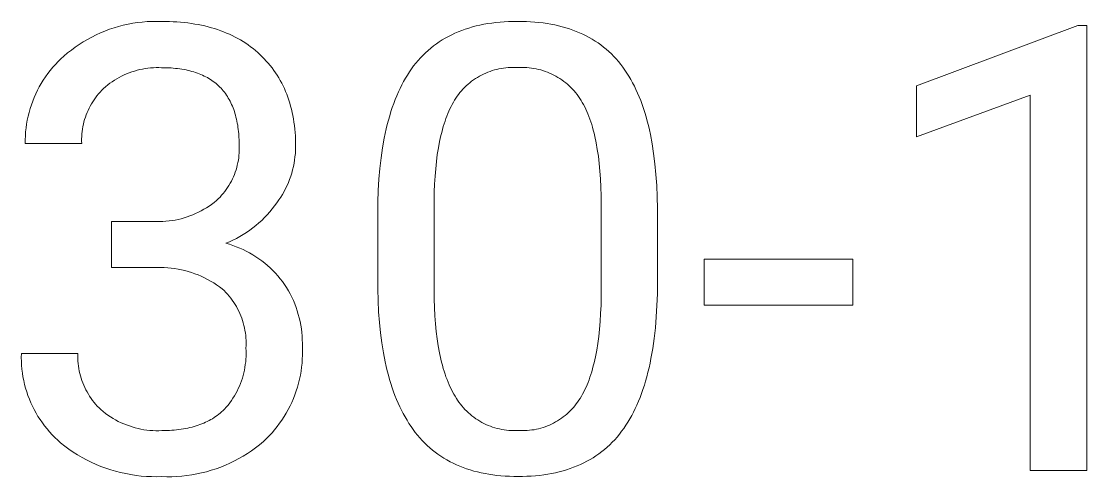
# Model space of a CAD drawing. Header units: millimetres. Extents: x -1421 to 3505, y -683 to 2759.
# Drawn here: x 2373.5 to 2485.7, y -294.2 to -246.2 of the extents above; entities that cross this region are included whole.
import ezdxf

# ---------------------------------------------------------------- set-up
doc = ezdxf.new("R2010")
doc.units = ezdxf.units.MM
doc.header["$MEASUREMENT"] = 0
doc.layers.add('Domyślny', color=7, linetype='Continuous', true_color=0x000000)

msp = doc.modelspace()

# ---------------------------------------------------------------- linework, layer by layer
at = {"layer": 'Domyślny', "color": 18, "lineweight": 15, "true_color": 0x000000}
for p, q in [((2383.78, -246.77), (2384.27, -246.64)), ((2384.27, -246.64), (2384.77, -246.53)), ((2384.77, -246.53), (2385.27, -246.43)), ((2385.27, -246.43), (2385.77, -246.36)), ((2385.77, -246.36), (2386.27, -246.3)), ((2386.27, -246.3), (2386.78, -246.26)), ((2386.78, -246.26), (2387.29, -246.23)), ((2387.29, -246.23), (2387.8, -246.23)), ((2387.8, -246.23), (2388.3, -246.24)), ((2388.3, -246.24), (2389.12, -246.25)), ((2389.12, -246.25), (2389.52, -246.27)), ((2389.52, -246.27), (2389.91, -246.29)), ((2389.91, -246.29), (2390.3, -246.32)), ((2390.3, -246.32), (2390.68, -246.36)), ((2390.68, -246.36), (2391.06, -246.4)), ((2391.06, -246.4), (2391.43, -246.45)), ((2391.43, -246.45), (2391.8, -246.51)), ((2391.8, -246.51), (2392.16, -246.57)), ((2392.16, -246.57), (2392.51, -246.64)), ((2392.51, -246.64), (2392.86, -246.72)), ((2421.41, -246.72), (2421.81, -246.63)), ((2421.81, -246.63), (2422.21, -246.54)), ((2422.21, -246.54), (2422.63, -246.47)), ((2422.63, -246.47), (2423.05, -246.41)), ((2423.05, -246.41), (2423.48, -246.35)), ((2423.48, -246.35), (2423.92, -246.31)), ((2423.92, -246.31), (2424.37, -246.28)), ((2424.37, -246.28), (2424.82, -246.25)), ((2424.82, -246.25), (2425.29, -246.24)), ((2425.29, -246.24), (2425.76, -246.23)), ((2425.76, -246.23), (2426.23, -246.24)), ((2426.23, -246.24), (2426.69, -246.25)), ((2426.69, -246.25), (2427.14, -246.27)), ((2427.14, -246.27), (2427.58, -246.31)), ((2427.58, -246.31), (2428.02, -246.35)), ((2428.02, -246.35), (2428.45, -246.4)), ((2428.45, -246.4), (2428.87, -246.46)), ((2428.87, -246.46), (2429.28, -246.53)), ((2429.28, -246.53), (2429.69, -246.61)), ((2429.69, -246.61), (2430.08, -246.7)), ((2467.76, -253.02), (2484.73, -246.66)), ((2484.73, -246.66), (2485.67, -246.66)), ((2485.67, -246.66), (2485.67, -293.52)), ((2380.95, -247.89), (2381.4, -247.66)), ((2381.4, -247.66), (2381.86, -247.45)), ((2381.86, -247.45), (2382.33, -247.25)), ((2382.33, -247.25), (2382.81, -247.07)), ((2382.81, -247.07), (2383.29, -246.91)), ((2383.29, -246.91), (2383.78, -246.77)), ((2392.86, -246.72), (2393.2, -246.81)), ((2393.2, -246.81), (2393.54, -246.9)), ((2393.54, -246.9), (2393.87, -247)), ((2393.87, -247), (2394.2, -247.1)), ((2394.2, -247.1), (2394.52, -247.22)), ((2394.52, -247.22), (2394.83, -247.33)), ((2394.83, -247.33), (2395.14, -247.46)), ((2395.14, -247.46), (2395.45, -247.59)), ((2395.45, -247.59), (2395.74, -247.73)), ((2395.74, -247.73), (2396.04, -247.88)), ((2418.16, -248), (2418.49, -247.82)), ((2418.49, -247.82), (2418.83, -247.65)), ((2418.83, -247.65), (2419.17, -247.48)), ((2419.17, -247.48), (2419.53, -247.33)), ((2419.53, -247.33), (2419.89, -247.19)), ((2419.89, -247.19), (2420.25, -247.06)), ((2420.25, -247.06), (2420.63, -246.94)), ((2420.63, -246.94), (2421.01, -246.82)), ((2421.01, -246.82), (2421.41, -246.72)), ((2430.08, -246.7), (2430.47, -246.8)), ((2430.47, -246.8), (2430.85, -246.91)), ((2430.85, -246.91), (2431.23, -247.03)), ((2431.23, -247.03), (2431.59, -247.15)), ((2431.59, -247.15), (2431.95, -247.29)), ((2431.95, -247.29), (2432.3, -247.44)), ((2432.3, -247.44), (2432.64, -247.59)), ((2432.64, -247.59), (2432.98, -247.76)), ((2432.98, -247.76), (2433.3, -247.93)), ((2379.21, -248.95), (2379.63, -248.66)), ((2379.63, -248.66), (2380.06, -248.39)), ((2380.06, -248.39), (2380.5, -248.13)), ((2380.5, -248.13), (2380.95, -247.89)), ((2396.04, -247.88), (2396.32, -248.03)), ((2396.32, -248.03), (2396.6, -248.19)), ((2396.6, -248.19), (2396.88, -248.36)), ((2396.88, -248.36), (2397.15, -248.54)), ((2397.15, -248.54), (2397.42, -248.72)), ((2397.42, -248.72), (2397.67, -248.91)), ((2397.67, -248.91), (2397.93, -249.1)), ((2416.64, -249.05), (2416.93, -248.82)), ((2416.93, -248.82), (2417.23, -248.6)), ((2417.23, -248.6), (2417.53, -248.39)), ((2417.53, -248.39), (2417.84, -248.19)), ((2417.84, -248.19), (2418.16, -248)), ((2433.3, -247.93), (2433.62, -248.11)), ((2433.62, -248.11), (2433.93, -248.31)), ((2433.93, -248.31), (2434.24, -248.51)), ((2434.24, -248.51), (2434.53, -248.72)), ((2434.53, -248.72), (2434.82, -248.94)), ((2377.71, -250.17), (2378.02, -249.89)), ((2378.02, -249.89), (2378.41, -249.56)), ((2378.41, -249.56), (2378.8, -249.25)), ((2378.8, -249.25), (2379.21, -248.95)), ((2397.93, -249.1), (2398.17, -249.3)), ((2398.17, -249.3), (2398.42, -249.51)), ((2398.42, -249.51), (2398.65, -249.73)), ((2398.65, -249.73), (2398.88, -249.95)), ((2398.88, -249.95), (2399.11, -250.18)), ((2415.56, -250.06), (2415.82, -249.79)), ((2415.82, -249.79), (2416.08, -249.54)), ((2416.08, -249.54), (2416.36, -249.29)), ((2416.36, -249.29), (2416.64, -249.05)), ((2434.82, -248.94), (2435.1, -249.17)), ((2435.1, -249.17), (2435.37, -249.41)), ((2435.37, -249.41), (2435.64, -249.66)), ((2435.64, -249.66), (2435.89, -249.92)), ((2435.89, -249.92), (2436.14, -250.19)), ((2376.58, -251.39), (2376.85, -251.07)), ((2376.85, -251.07), (2377.12, -250.76)), ((2377.12, -250.76), (2377.41, -250.46)), ((2377.41, -250.46), (2377.71, -250.17)), ((2386.86, -251.16), (2386.57, -251.2)), ((2387.14, -251.13), (2386.86, -251.16)), ((2387.43, -251.11), (2387.14, -251.13)), ((2387.72, -251.1), (2387.43, -251.11)), ((2388.01, -251.1), (2387.72, -251.1)), ((2388.3, -251.11), (2388.01, -251.1)), ((2388.81, -251.12), (2388.3, -251.11)), ((2389.29, -251.14), (2388.81, -251.12)), ((2389.53, -251.16), (2389.29, -251.14)), ((2389.76, -251.18), (2389.53, -251.16)), ((2389.99, -251.21), (2389.76, -251.18)), ((2399.11, -250.18), (2399.32, -250.41)), ((2399.32, -250.41), (2399.53, -250.65)), ((2399.53, -250.65), (2399.73, -250.89)), ((2399.73, -250.89), (2399.93, -251.14)), ((2399.93, -251.14), (2400.11, -251.39)), ((2414.61, -251.23), (2414.83, -250.93)), ((2414.83, -250.93), (2415.07, -250.63)), ((2415.07, -250.63), (2415.31, -250.34)), ((2415.31, -250.34), (2415.56, -250.06)), ((2424.29, -251.15), (2424.05, -251.19)), ((2424.54, -251.12), (2424.29, -251.15)), ((2424.78, -251.1), (2424.54, -251.12)), ((2425.02, -251.09), (2424.78, -251.1)), ((2425.27, -251.09), (2425.02, -251.09)), ((2425.51, -251.09), (2425.27, -251.09)), ((2425.76, -251.1), (2425.51, -251.09)), ((2426.01, -251.09), (2425.76, -251.1)), ((2426.25, -251.09), (2426.01, -251.09)), ((2426.5, -251.09), (2426.25, -251.09)), ((2426.75, -251.1), (2426.5, -251.09)), ((2426.99, -251.12), (2426.75, -251.1)), ((2427.24, -251.15), (2426.99, -251.12)), ((2427.48, -251.19), (2427.24, -251.15)), ((2436.14, -250.19), (2436.39, -250.47)), ((2436.39, -250.47), (2436.62, -250.76)), ((2436.62, -250.76), (2436.85, -251.05)), ((2436.85, -251.05), (2437.07, -251.36)), ((2375.85, -252.41), (2376.08, -252.06)), ((2376.08, -252.06), (2376.33, -251.72)), ((2376.33, -251.72), (2376.58, -251.39)), ((2383.58, -252.27), (2383.34, -252.43)), ((2383.84, -252.13), (2383.58, -252.27)), ((2384.09, -252), (2383.84, -252.13)), ((2384.35, -251.87), (2384.09, -252)), ((2384.62, -251.75), (2384.35, -251.87)), ((2384.89, -251.65), (2384.62, -251.75)), ((2385.16, -251.55), (2384.89, -251.65)), ((2385.44, -251.46), (2385.16, -251.55)), ((2385.72, -251.38), (2385.44, -251.46)), ((2386, -251.31), (2385.72, -251.38)), ((2386.28, -251.25), (2386, -251.31)), ((2386.57, -251.2), (2386.28, -251.25)), ((2390.22, -251.24), (2389.99, -251.21)), ((2390.44, -251.27), (2390.22, -251.24)), ((2390.66, -251.31), (2390.44, -251.27)), ((2390.87, -251.35), (2390.66, -251.31)), ((2391.08, -251.39), (2390.87, -251.35)), ((2391.28, -251.44), (2391.08, -251.39)), ((2391.49, -251.5), (2391.28, -251.44)), ((2391.68, -251.56), (2391.49, -251.5)), ((2391.88, -251.62), (2391.68, -251.56)), ((2392.07, -251.68), (2391.88, -251.62)), ((2392.25, -251.75), (2392.07, -251.68)), ((2392.43, -251.83), (2392.25, -251.75)), ((2392.61, -251.91), (2392.43, -251.83)), ((2392.78, -251.99), (2392.61, -251.91)), ((2392.95, -252.07), (2392.78, -251.99)), ((2393.12, -252.16), (2392.95, -252.07)), ((2393.28, -252.26), (2393.12, -252.16)), ((2393.44, -252.36), (2393.28, -252.26)), ((2400.11, -251.39), (2400.29, -251.65)), ((2400.29, -251.65), (2400.46, -251.91)), ((2400.46, -251.91), (2400.63, -252.18)), ((2400.63, -252.18), (2400.79, -252.46)), ((2413.77, -252.57), (2413.97, -252.22)), ((2413.97, -252.22), (2414.18, -251.88)), ((2414.18, -251.88), (2414.39, -251.55)), ((2414.39, -251.55), (2414.61, -251.23)), ((2421.33, -252.26), (2421.13, -252.4)), ((2421.54, -252.13), (2421.33, -252.26)), ((2421.75, -252.01), (2421.54, -252.13)), ((2421.97, -251.89), (2421.75, -252.01)), ((2422.19, -251.78), (2421.97, -251.89)), ((2422.41, -251.68), (2422.19, -251.78)), ((2422.64, -251.59), (2422.41, -251.68)), ((2422.87, -251.5), (2422.64, -251.59)), ((2423.1, -251.42), (2422.87, -251.5)), ((2423.33, -251.35), (2423.1, -251.42)), ((2423.57, -251.29), (2423.33, -251.35)), ((2423.81, -251.24), (2423.57, -251.29)), ((2424.05, -251.19), (2423.81, -251.24)), ((2427.73, -251.24), (2427.48, -251.19)), ((2427.97, -251.29), (2427.73, -251.24)), ((2428.21, -251.35), (2427.97, -251.29)), ((2428.44, -251.42), (2428.21, -251.35)), ((2428.68, -251.5), (2428.44, -251.42)), ((2428.91, -251.59), (2428.68, -251.5)), ((2429.14, -251.68), (2428.91, -251.59)), ((2429.36, -251.78), (2429.14, -251.68)), ((2429.59, -251.89), (2429.36, -251.78)), ((2429.8, -252.01), (2429.59, -251.89)), ((2430.02, -252.13), (2429.8, -252.01)), ((2430.23, -252.26), (2430.02, -252.13)), ((2430.43, -252.4), (2430.23, -252.26)), ((2437.07, -251.36), (2437.28, -251.68)), ((2437.28, -251.68), (2437.48, -252)), ((2437.48, -252), (2437.68, -252.34)), ((2375.23, -253.49), (2375.43, -253.12)), ((2375.43, -253.12), (2375.63, -252.76)), ((2375.63, -252.76), (2375.85, -252.41)), ((2382.18, -253.31), (2382, -253.49)), ((2382.4, -253.11), (2382.18, -253.31)), ((2382.63, -252.93), (2382.4, -253.11)), ((2382.86, -252.75), (2382.63, -252.93)), ((2383.09, -252.59), (2382.86, -252.75)), ((2383.34, -252.43), (2383.09, -252.59)), ((2393.59, -252.46), (2393.44, -252.36)), ((2393.74, -252.56), (2393.59, -252.46)), ((2393.89, -252.67), (2393.74, -252.56)), ((2394.03, -252.79), (2393.89, -252.67)), ((2394.17, -252.91), (2394.03, -252.79)), ((2394.3, -253.03), (2394.17, -252.91)), ((2394.43, -253.15), (2394.3, -253.03)), ((2394.56, -253.28), (2394.43, -253.15)), ((2394.68, -253.42), (2394.56, -253.28)), ((2394.79, -253.56), (2394.68, -253.42)), ((2400.79, -252.46), (2400.94, -252.74)), ((2400.94, -252.74), (2401.08, -253.02)), ((2401.08, -253.02), (2401.22, -253.31)), ((2401.22, -253.31), (2401.35, -253.61)), ((2413.22, -253.67), (2413.4, -253.29)), ((2413.4, -253.29), (2413.58, -252.92)), ((2413.58, -252.92), (2413.77, -252.57)), ((2420.02, -253.36), (2419.86, -253.54)), ((2420.19, -253.19), (2420.02, -253.36)), ((2420.37, -253.02), (2420.19, -253.19)), ((2420.55, -252.85), (2420.37, -253.02)), ((2420.74, -252.69), (2420.55, -252.85)), ((2420.93, -252.54), (2420.74, -252.69)), ((2421.13, -252.4), (2420.93, -252.54)), ((2430.63, -252.55), (2430.43, -252.4)), ((2430.83, -252.7), (2430.63, -252.55)), ((2431.02, -252.86), (2430.83, -252.7)), ((2431.2, -253.02), (2431.02, -252.86)), ((2431.38, -253.19), (2431.2, -253.02)), ((2431.55, -253.37), (2431.38, -253.19)), ((2431.72, -253.55), (2431.55, -253.37)), ((2437.68, -252.34), (2437.87, -252.69)), ((2437.87, -252.69), (2438.06, -253.05)), ((2438.06, -253.05), (2438.23, -253.41)), ((2438.23, -253.41), (2438.4, -253.79)), ((2467.76, -258.4), (2467.76, -253.02)), ((2374.73, -254.63), (2374.88, -254.24)), ((2374.88, -254.24), (2375.05, -253.86)), ((2375.05, -253.86), (2375.23, -253.49)), ((2381.19, -254.49), (2381.05, -254.7)), ((2381.34, -254.28), (2381.19, -254.49)), ((2381.5, -254.07), (2381.34, -254.28)), ((2381.66, -253.87), (2381.5, -254.07)), ((2381.83, -253.68), (2381.66, -253.87)), ((2382, -253.49), (2381.83, -253.68)), ((2394.91, -253.7), (2394.79, -253.56)), ((2395.02, -253.84), (2394.91, -253.7)), ((2395.12, -253.99), (2395.02, -253.84)), ((2395.23, -254.15), (2395.12, -253.99)), ((2395.32, -254.31), (2395.23, -254.15)), ((2395.42, -254.47), (2395.32, -254.31)), ((2395.51, -254.63), (2395.42, -254.47)), ((2401.35, -253.61), (2401.47, -253.91)), ((2401.47, -253.91), (2401.58, -254.21)), ((2401.58, -254.21), (2401.69, -254.53)), ((2401.69, -254.53), (2401.79, -254.84)), ((2412.73, -254.87), (2412.89, -254.46)), ((2412.89, -254.46), (2413.05, -254.06)), ((2413.05, -254.06), (2413.22, -253.67)), ((2419.13, -254.53), (2419.01, -254.75)), ((2419.26, -254.32), (2419.13, -254.53)), ((2419.4, -254.12), (2419.26, -254.32)), ((2419.55, -253.92), (2419.4, -254.12)), ((2419.7, -253.73), (2419.55, -253.92)), ((2419.86, -253.54), (2419.7, -253.73)), ((2431.88, -253.74), (2431.72, -253.55)), ((2432.03, -253.94), (2431.88, -253.74)), ((2432.18, -254.14), (2432.03, -253.94)), ((2432.32, -254.34), (2432.18, -254.14)), ((2432.45, -254.55), (2432.32, -254.34)), ((2438.4, -253.79), (2438.57, -254.18)), ((2438.57, -254.18), (2438.73, -254.58)), ((2479.71, -254.02), (2467.76, -258.4)), ((2479.71, -293.52), (2479.71, -254.02)), ((2374.35, -255.82), (2374.46, -255.42)), ((2374.46, -255.42), (2374.59, -255.02)), ((2374.59, -255.02), (2374.73, -254.63)), ((2380.56, -255.61), (2380.46, -255.84)), ((2380.68, -255.37), (2380.56, -255.61)), ((2380.79, -255.15), (2380.68, -255.37)), ((2380.92, -254.92), (2380.79, -255.15)), ((2381.05, -254.7), (2380.92, -254.92)), ((2395.59, -254.8), (2395.51, -254.63)), ((2395.67, -254.98), (2395.59, -254.8)), ((2395.75, -255.16), (2395.67, -254.98)), ((2395.83, -255.34), (2395.75, -255.16)), ((2395.9, -255.53), (2395.83, -255.34)), ((2395.96, -255.72), (2395.9, -255.53)), ((2401.79, -254.84), (2401.88, -255.17)), ((2401.88, -255.17), (2401.96, -255.49)), ((2401.96, -255.49), (2402.04, -255.83)), ((2412.44, -255.73), (2412.58, -255.3)), ((2412.58, -255.3), (2412.73, -254.87)), ((2418.65, -255.44), (2418.53, -255.69)), ((2418.76, -255.2), (2418.65, -255.44)), ((2418.88, -254.97), (2418.76, -255.2)), ((2419.01, -254.75), (2418.88, -254.97)), ((2432.58, -254.77), (2432.45, -254.55)), ((2432.71, -254.99), (2432.58, -254.77)), ((2432.83, -255.23), (2432.71, -254.99)), ((2432.95, -255.47), (2432.83, -255.23)), ((2433.06, -255.72), (2432.95, -255.47)), ((2438.73, -254.58), (2438.88, -254.99)), ((2438.88, -254.99), (2439.02, -255.41)), ((2439.02, -255.41), (2439.16, -255.84)), ((2374.09, -257.04), (2374.16, -256.63)), ((2374.16, -256.63), (2374.25, -256.22)), ((2374.25, -256.22), (2374.35, -255.82)), ((2380.2, -256.57), (2380.13, -256.82)), ((2380.28, -256.32), (2380.2, -256.57)), ((2380.37, -256.08), (2380.28, -256.32)), ((2380.46, -255.84), (2380.37, -256.08)), ((2396.02, -255.91), (2395.96, -255.72)), ((2396.08, -256.11), (2396.02, -255.91)), ((2396.13, -256.31), (2396.08, -256.11)), ((2396.18, -256.52), (2396.13, -256.31)), ((2396.23, -256.73), (2396.18, -256.52)), ((2396.27, -256.94), (2396.23, -256.73)), ((2402.04, -255.83), (2402.11, -256.16)), ((2402.11, -256.16), (2402.17, -256.51)), ((2402.17, -256.51), (2402.23, -256.86)), ((2412.05, -257.08), (2412.18, -256.62)), ((2412.18, -256.62), (2412.31, -256.17)), ((2412.31, -256.17), (2412.44, -255.73)), ((2418.13, -256.75), (2418.03, -257.03)), ((2418.22, -256.47), (2418.13, -256.75)), ((2418.32, -256.21), (2418.22, -256.47)), ((2418.43, -255.94), (2418.32, -256.21)), ((2418.53, -255.69), (2418.43, -255.94)), ((2433.17, -255.98), (2433.06, -255.72)), ((2433.28, -256.25), (2433.17, -255.98)), ((2433.38, -256.52), (2433.28, -256.25)), ((2433.47, -256.81), (2433.38, -256.52)), ((2439.16, -255.84), (2439.29, -256.28)), ((2439.29, -256.28), (2439.41, -256.73)), ((2439.41, -256.73), (2439.53, -257.19)), ((2373.96, -258.28), (2373.99, -257.87)), ((2373.99, -257.87), (2374.03, -257.45)), ((2374.03, -257.45), (2374.09, -257.04)), ((2379.94, -257.83), (2379.91, -258.08)), ((2379.97, -257.57), (2379.94, -257.83)), ((2380.02, -257.32), (2379.97, -257.57)), ((2380.07, -257.07), (2380.02, -257.32)), ((2380.13, -256.82), (2380.07, -257.07)), ((2396.31, -257.16), (2396.27, -256.94)), ((2396.34, -257.38), (2396.31, -257.16)), ((2396.37, -257.61), (2396.34, -257.38)), ((2396.4, -257.84), (2396.37, -257.61)), ((2396.42, -258.08), (2396.4, -257.84)), ((2402.23, -256.86), (2402.28, -257.21)), ((2402.28, -257.21), (2402.32, -257.57)), ((2402.32, -257.57), (2402.35, -257.93)), ((2411.83, -258.04), (2411.94, -257.56)), ((2411.94, -257.56), (2412.05, -257.08)), ((2417.86, -257.62), (2417.78, -257.92)), ((2417.94, -257.32), (2417.86, -257.62)), ((2418.03, -257.03), (2417.94, -257.32)), ((2433.57, -257.1), (2433.47, -256.81)), ((2433.66, -257.39), (2433.57, -257.1)), ((2433.74, -257.7), (2433.66, -257.39)), ((2433.82, -258.02), (2433.74, -257.7)), ((2439.53, -257.19), (2439.64, -257.66)), ((2439.64, -257.66), (2439.74, -258.14)), ((2373.95, -258.7), (2373.96, -258.28)), ((2373.95, -259.11), (2373.95, -258.7)), ((2379.89, -258.34), (2379.88, -258.6)), ((2379.88, -258.6), (2379.88, -258.85)), ((2379.88, -258.85), (2379.89, -259.11)), ((2379.91, -258.08), (2379.89, -258.34)), ((2396.44, -258.31), (2396.42, -258.08)), ((2396.46, -258.8), (2396.44, -258.31)), ((2396.47, -259.31), (2396.46, -258.8)), ((2402.35, -257.93), (2402.38, -258.3)), ((2402.38, -258.3), (2402.39, -258.68)), ((2402.39, -258.68), (2402.41, -259.06)), ((2411.55, -259.55), (2411.73, -258.53)), ((2411.73, -258.53), (2411.83, -258.04)), ((2417.56, -258.88), (2417.43, -259.56)), ((2417.7, -258.24), (2417.56, -258.88)), ((2417.78, -257.92), (2417.7, -258.24)), ((2433.9, -258.34), (2433.82, -258.02)), ((2434.04, -259.01), (2433.9, -258.34)), ((2434.16, -259.71), (2434.04, -259.01)), ((2439.74, -258.14), (2439.93, -259.13)), ((2379.89, -259.11), (2373.95, -259.11)), ((2396.44, -260.34), (2396.47, -260.08)), ((2396.48, -259.57), (2396.47, -259.31)), ((2396.47, -260.08), (2396.48, -259.83)), ((2396.48, -259.83), (2396.48, -259.57)), ((2402.38, -260.14), (2402.34, -260.49)), ((2402.4, -259.79), (2402.38, -260.14)), ((2402.41, -259.44), (2402.4, -259.79)), ((2402.41, -259.06), (2402.41, -259.44)), ((2411.4, -260.61), (2411.55, -259.55)), ((2417.43, -259.56), (2417.32, -260.26)), ((2434.27, -260.44), (2434.16, -259.71)), ((2439.93, -259.13), (2440.09, -260.16)), ((2396.27, -261.36), (2396.33, -261.11)), ((2396.33, -261.11), (2396.38, -260.86)), ((2396.38, -260.86), (2396.42, -260.6)), ((2396.42, -260.6), (2396.44, -260.34)), ((2402.24, -261.18), (2402.17, -261.53)), ((2402.3, -260.84), (2402.24, -261.18)), ((2402.34, -260.49), (2402.3, -260.84)), ((2411.27, -261.71), (2411.4, -260.61)), ((2417.23, -260.99), (2417.15, -261.75)), ((2417.32, -260.26), (2417.23, -260.99)), ((2434.36, -261.21), (2434.27, -260.44)), ((2434.44, -262), (2434.36, -261.21)), ((2440.09, -260.16), (2440.22, -261.24)), ((2440.22, -261.24), (2440.33, -262.35)), ((2395.86, -262.59), (2395.96, -262.35)), ((2395.96, -262.35), (2396.05, -262.11)), ((2396.05, -262.11), (2396.14, -261.86)), ((2396.14, -261.86), (2396.21, -261.61)), ((2396.21, -261.61), (2396.27, -261.36)), ((2401.99, -262.21), (2401.89, -262.54)), ((2402.09, -261.87), (2401.99, -262.21)), ((2402.17, -261.53), (2402.09, -261.87)), ((2411.17, -262.85), (2411.27, -261.71)), ((2417.15, -261.75), (2417.08, -262.54)), ((2434.49, -262.83), (2434.44, -262)), ((2440.33, -262.35), (2440.41, -263.5)), ((2395.25, -263.72), (2395.39, -263.51)), ((2395.39, -263.51), (2395.52, -263.28)), ((2395.52, -263.28), (2395.64, -263.06)), ((2395.64, -263.06), (2395.76, -262.82)), ((2395.76, -262.82), (2395.86, -262.59)), ((2401.64, -263.2), (2401.5, -263.52)), ((2401.77, -262.87), (2401.64, -263.2)), ((2401.89, -262.54), (2401.77, -262.87)), ((2411.1, -264.03), (2411.17, -262.85)), ((2417.03, -263.36), (2417, -264.2)), ((2417.08, -262.54), (2417.03, -263.36)), ((2434.53, -263.7), (2434.49, -262.83)), ((2440.41, -263.5), (2440.46, -264.7)), ((2394.45, -264.74), (2394.62, -264.55)), ((2394.62, -264.55), (2394.79, -264.35)), ((2394.79, -264.35), (2394.95, -264.15)), ((2394.95, -264.15), (2395.1, -263.94)), ((2395.1, -263.94), (2395.25, -263.72)), ((2401.02, -264.45), (2400.84, -264.75)), ((2401.19, -264.15), (2401.02, -264.45)), ((2401.35, -263.83), (2401.19, -264.15)), ((2401.5, -263.52), (2401.35, -263.83)), ((2411.06, -265.26), (2411.1, -264.03)), ((2417, -264.2), (2416.98, -265.08)), ((2434.56, -264.59), (2434.53, -263.7)), ((2434.57, -265.52), (2434.56, -264.59)), ((2393.03, -265.86), (2393.3, -265.68)), ((2393.3, -265.68), (2393.56, -265.5)), ((2393.56, -265.5), (2393.82, -265.3)), ((2393.82, -265.3), (2394.08, -265.1)), ((2394.08, -265.1), (2394.26, -264.92)), ((2394.26, -264.92), (2394.45, -264.74)), ((2400.2, -265.66), (2399.95, -265.98)), ((2400.44, -265.33), (2400.2, -265.66)), ((2400.64, -265.04), (2400.44, -265.33)), ((2400.84, -264.75), (2400.64, -265.04)), ((2411.05, -266.52), (2411.06, -265.26)), ((2416.98, -265.08), (2416.98, -274.56)), ((2434.57, -275.23), (2434.57, -265.52)), ((2440.46, -264.7), (2440.49, -265.93)), ((2390.67, -266.92), (2390.98, -266.82)), ((2390.98, -266.82), (2391.28, -266.71)), ((2391.28, -266.71), (2391.58, -266.59)), ((2391.58, -266.59), (2391.88, -266.47)), ((2391.88, -266.47), (2392.18, -266.33)), ((2392.18, -266.33), (2392.46, -266.18)), ((2392.46, -266.18), (2392.75, -266.02)), ((2392.75, -266.02), (2393.03, -265.86)), ((2399.42, -266.61), (2399.13, -266.9)), ((2399.69, -266.3), (2399.42, -266.61)), ((2399.95, -265.98), (2399.69, -266.3)), ((2411.05, -274.43), (2411.05, -266.52)), ((2440.49, -265.93), (2440.49, -273.62)), ((2383.02, -267.31), (2387.47, -267.31)), ((2383.02, -272.15), (2383.02, -267.31)), ((2387.47, -267.31), (2387.79, -267.32)), ((2387.79, -267.32), (2388.11, -267.32)), ((2388.11, -267.32), (2388.44, -267.31)), ((2388.44, -267.31), (2388.76, -267.28)), ((2388.76, -267.28), (2389.08, -267.25)), ((2389.08, -267.25), (2389.41, -267.2)), ((2389.41, -267.2), (2389.72, -267.15)), ((2389.72, -267.15), (2390.04, -267.08)), ((2390.04, -267.08), (2390.36, -267.01)), ((2390.36, -267.01), (2390.67, -266.92)), ((2397.9, -267.98), (2397.57, -268.23)), ((2398.22, -267.73), (2397.9, -267.98)), ((2398.54, -267.46), (2398.22, -267.73)), ((2398.84, -267.19), (2398.54, -267.46)), ((2399.13, -266.9), (2398.84, -267.19)), ((2396.18, -269.08), (2395.81, -269.27)), ((2396.54, -268.89), (2396.18, -269.08)), ((2396.89, -268.68), (2396.54, -268.89)), ((2397.24, -268.46), (2396.89, -268.68)), ((2397.57, -268.23), (2397.24, -268.46)), ((2395.44, -269.44), (2395.06, -269.59)), ((2395.06, -269.59), (2395.43, -269.7)), ((2395.43, -269.7), (2395.8, -269.83)), ((2395.81, -269.27), (2395.44, -269.44)), ((2395.8, -269.83), (2396.16, -269.96)), ((2396.16, -269.96), (2396.52, -270.11)), ((2396.52, -270.11), (2396.87, -270.27)), ((2396.87, -270.27), (2397.21, -270.44)), ((2397.21, -270.44), (2397.55, -270.62)), ((2397.55, -270.62), (2397.89, -270.81)), ((2397.89, -270.81), (2398.21, -271.02)), ((2398.21, -271.02), (2398.53, -271.23)), ((2398.53, -271.23), (2398.85, -271.46)), ((2445.41, -276.12), (2445.41, -271.28)), ((2445.41, -271.28), (2461.04, -271.28)), ((2461.04, -271.28), (2461.04, -276.12)), ((2387.47, -272.15), (2383.02, -272.15)), ((2387.83, -272.14), (2387.47, -272.15)), ((2388.2, -272.14), (2387.83, -272.14)), ((2388.57, -272.15), (2388.2, -272.14)), ((2388.94, -272.17), (2388.57, -272.15)), ((2389.3, -272.21), (2388.94, -272.17)), ((2389.67, -272.26), (2389.3, -272.21)), ((2390.03, -272.32), (2389.67, -272.26)), ((2390.39, -272.39), (2390.03, -272.32)), ((2390.75, -272.48), (2390.39, -272.39)), ((2391.1, -272.58), (2390.75, -272.48)), ((2398.85, -271.46), (2399.15, -271.7)), ((2399.15, -271.7), (2399.45, -271.95)), ((2399.45, -271.95), (2399.73, -272.2)), ((2399.73, -272.2), (2400.01, -272.47)), ((2400.01, -272.47), (2400.28, -272.75)), ((2391.45, -272.69), (2391.1, -272.58)), ((2391.8, -272.81), (2391.45, -272.69)), ((2392.14, -272.94), (2391.8, -272.81)), ((2392.48, -273.08), (2392.14, -272.94)), ((2392.81, -273.24), (2392.48, -273.08)), ((2393.14, -273.41), (2392.81, -273.24)), ((2393.46, -273.58), (2393.14, -273.41)), ((2393.78, -273.77), (2393.46, -273.58)), ((2400.28, -272.75), (2400.54, -273.03)), ((2400.54, -273.03), (2400.79, -273.33)), ((2400.79, -273.33), (2401.03, -273.63)), ((2394.09, -273.97), (2393.78, -273.77)), ((2394.39, -274.18), (2394.09, -273.97)), ((2394.68, -274.4), (2394.39, -274.18)), ((2394.88, -274.58), (2394.68, -274.4)), ((2395.06, -274.78), (2394.88, -274.58)), ((2401.03, -273.63), (2401.25, -273.95)), ((2401.25, -273.95), (2401.46, -274.27)), ((2401.46, -274.27), (2401.65, -274.6)), ((2401.65, -274.6), (2401.84, -274.94)), ((2411.08, -275.64), (2411.05, -274.43)), ((2416.98, -274.56), (2416.99, -275.48)), ((2440.49, -273.62), (2440.48, -274.91)), ((2395.24, -274.97), (2395.06, -274.78)), ((2395.42, -275.18), (2395.24, -274.97)), ((2395.58, -275.38), (2395.42, -275.18)), ((2395.74, -275.6), (2395.58, -275.38)), ((2395.89, -275.82), (2395.74, -275.6)), ((2396.04, -276.04), (2395.89, -275.82)), ((2401.84, -274.94), (2402.01, -275.29)), ((2402.01, -275.29), (2402.17, -275.64)), ((2402.17, -275.64), (2402.32, -275.99)), ((2411.14, -276.81), (2411.08, -275.64)), ((2416.99, -275.48), (2417.02, -276.38)), ((2434.55, -276.13), (2434.57, -275.23)), ((2440.48, -274.91), (2440.43, -276.15)), ((2396.17, -276.27), (2396.04, -276.04)), ((2396.3, -276.51), (2396.17, -276.27)), ((2396.42, -276.75), (2396.3, -276.51)), ((2396.53, -276.99), (2396.42, -276.75)), ((2402.32, -275.99), (2402.46, -276.35)), ((2402.46, -276.35), (2402.58, -276.72)), ((2402.58, -276.72), (2402.69, -277.09)), ((2411.22, -277.95), (2411.14, -276.81)), ((2417.02, -276.38), (2417.06, -277.25)), ((2434.51, -277), (2434.55, -276.13)), ((2440.43, -276.15), (2440.36, -277.35)), ((2461.04, -276.12), (2445.41, -276.12)), ((2396.63, -277.23), (2396.53, -276.99)), ((2396.73, -277.48), (2396.63, -277.23)), ((2396.82, -277.74), (2396.73, -277.48)), ((2396.89, -277.99), (2396.82, -277.74)), ((2396.96, -278.25), (2396.89, -277.99)), ((2402.69, -277.09), (2402.79, -277.46)), ((2402.79, -277.46), (2402.88, -277.84)), ((2402.88, -277.84), (2402.95, -278.21)), ((2411.33, -279.04), (2411.22, -277.95)), ((2417.06, -277.25), (2417.12, -278.08)), ((2417.12, -278.08), (2417.2, -278.89)), ((2434.39, -278.64), (2434.46, -277.83)), ((2434.46, -277.83), (2434.51, -277)), ((2440.36, -277.35), (2440.27, -278.5)), ((2397.02, -278.51), (2396.96, -278.25)), ((2397.07, -278.77), (2397.02, -278.51)), ((2397.12, -279.04), (2397.07, -278.77)), ((2397.15, -279.3), (2397.12, -279.04)), ((2402.95, -278.21), (2403.01, -278.6)), ((2403.01, -278.6), (2403.06, -278.98)), ((2403.06, -278.98), (2403.09, -279.36)), ((2411.47, -280.1), (2411.33, -279.04)), ((2417.2, -278.89), (2417.3, -279.66)), ((2434.31, -279.41), (2434.39, -278.64)), ((2440.27, -278.5), (2440.14, -279.62)), ((2397.17, -279.57), (2397.15, -279.3)), ((2397.19, -279.83), (2397.17, -279.57)), ((2397.19, -280.1), (2397.19, -279.83)), ((2397.19, -280.37), (2397.19, -280.1)), ((2403.09, -279.36), (2403.11, -279.75)), ((2403.11, -279.75), (2403.12, -280.13)), ((2403.12, -280.13), (2403.12, -280.52)), ((2411.64, -281.12), (2411.47, -280.1)), ((2417.3, -279.66), (2417.41, -280.41)), ((2434.1, -280.87), (2434.21, -280.15)), ((2434.21, -280.15), (2434.31, -279.41)), ((2440.14, -279.62), (2439.99, -280.69)), ((2373.53, -281.63), (2373.54, -281.22)), ((2373.54, -281.22), (2379.49, -281.22)), ((2379.49, -281.22), (2379.49, -281.49)), ((2397.18, -280.63), (2397.19, -280.37)), ((2397.19, -280.92), (2397.18, -280.63)), ((2397.2, -281.22), (2397.19, -280.92)), ((2397.19, -281.51), (2397.2, -281.22)), ((2403.13, -281.37), (2403.11, -281.8)), ((2403.12, -280.52), (2403.13, -280.95)), ((2403.13, -280.95), (2403.13, -281.37)), ((2411.83, -282.1), (2411.64, -281.12)), ((2417.41, -280.41), (2417.54, -281.12)), ((2417.54, -281.12), (2417.68, -281.8)), ((2433.96, -281.55), (2434.1, -280.87)), ((2439.99, -280.69), (2439.81, -281.72)), ((2373.54, -282.04), (2373.53, -281.63)), ((2373.56, -282.45), (2373.54, -282.04)), ((2373.6, -282.85), (2373.56, -282.45)), ((2379.49, -281.49), (2379.49, -281.75)), ((2379.49, -281.75), (2379.5, -282.01)), ((2379.5, -282.01), (2379.52, -282.27)), ((2379.52, -282.27), (2379.55, -282.53)), ((2379.55, -282.53), (2379.59, -282.79)), ((2397.07, -282.67), (2397.11, -282.38)), ((2397.11, -282.38), (2397.15, -282.09)), ((2397.15, -282.09), (2397.17, -281.8)), ((2397.17, -281.8), (2397.19, -281.51)), ((2403.08, -282.23), (2403.04, -282.65)), ((2403.11, -281.8), (2403.08, -282.23)), ((2411.93, -282.57), (2411.83, -282.1)), ((2412.05, -283.04), (2411.93, -282.57)), ((2417.68, -281.8), (2417.76, -282.13)), ((2417.76, -282.13), (2417.85, -282.45)), ((2417.85, -282.45), (2417.94, -282.77)), ((2433.66, -282.82), (2433.74, -282.52)), ((2433.74, -282.52), (2433.82, -282.2)), ((2433.82, -282.2), (2433.96, -281.55)), ((2439.71, -282.22), (2439.6, -282.7)), ((2439.81, -281.72), (2439.71, -282.22)), ((2373.65, -283.26), (2373.6, -282.85)), ((2373.71, -283.66), (2373.65, -283.26)), ((2373.79, -284.06), (2373.71, -283.66)), ((2379.59, -282.79), (2379.64, -283.05)), ((2379.64, -283.05), (2379.69, -283.31)), ((2379.69, -283.31), (2379.76, -283.56)), ((2379.76, -283.56), (2379.83, -283.81)), ((2396.8, -283.81), (2396.88, -283.53)), ((2396.88, -283.53), (2396.95, -283.25)), ((2396.95, -283.25), (2397.02, -282.96)), ((2397.02, -282.96), (2397.07, -282.67)), ((2402.91, -283.5), (2402.82, -283.92)), ((2402.98, -283.08), (2402.91, -283.5)), ((2403.04, -282.65), (2402.98, -283.08)), ((2412.17, -283.5), (2412.05, -283.04)), ((2412.29, -283.95), (2412.17, -283.5)), ((2417.94, -282.77), (2418.03, -283.08)), ((2418.03, -283.08), (2418.13, -283.37)), ((2418.13, -283.37), (2418.23, -283.67)), ((2418.23, -283.67), (2418.34, -283.95)), ((2433.38, -283.7), (2433.48, -283.42)), ((2433.48, -283.42), (2433.57, -283.12)), ((2433.57, -283.12), (2433.66, -282.82)), ((2439.37, -283.65), (2439.24, -284.11)), ((2439.49, -283.18), (2439.37, -283.65)), ((2439.6, -282.7), (2439.49, -283.18)), ((2373.88, -284.46), (2373.79, -284.06)), ((2373.98, -284.85), (2373.88, -284.46)), ((2379.83, -283.81), (2379.91, -284.06)), ((2379.91, -284.06), (2380.01, -284.31)), ((2380.01, -284.31), (2380.1, -284.55)), ((2380.1, -284.55), (2380.21, -284.79)), ((2380.21, -284.79), (2380.33, -285.03)), ((2396.37, -284.9), (2396.49, -284.63)), ((2396.49, -284.63), (2396.6, -284.36)), ((2396.6, -284.36), (2396.7, -284.09)), ((2396.7, -284.09), (2396.8, -283.81)), ((2402.6, -284.74), (2402.47, -285.15)), ((2402.72, -284.33), (2402.6, -284.74)), ((2402.82, -283.92), (2402.72, -284.33)), ((2412.43, -284.38), (2412.29, -283.95)), ((2412.56, -284.81), (2412.43, -284.38)), ((2412.71, -285.23), (2412.56, -284.81)), ((2418.34, -283.95), (2418.45, -284.22)), ((2418.45, -284.22), (2418.56, -284.49)), ((2418.56, -284.49), (2418.68, -284.75)), ((2418.68, -284.75), (2418.8, -285)), ((2432.85, -285.01), (2432.97, -284.76)), ((2432.97, -284.76), (2433.08, -284.51)), ((2433.08, -284.51), (2433.18, -284.25)), ((2433.18, -284.25), (2433.29, -283.98)), ((2433.29, -283.98), (2433.38, -283.7)), ((2439.11, -284.55), (2438.96, -284.99)), ((2439.24, -284.11), (2439.11, -284.55)), ((2374.1, -285.24), (2373.98, -284.85)), ((2374.23, -285.63), (2374.1, -285.24)), ((2374.38, -286.01), (2374.23, -285.63)), ((2380.33, -285.03), (2380.45, -285.26)), ((2380.45, -285.26), (2380.59, -285.49)), ((2380.59, -285.49), (2380.72, -285.71)), ((2380.72, -285.71), (2380.87, -285.93)), ((2380.87, -285.93), (2381.03, -286.14)), ((2395.64, -286.17), (2395.81, -285.92)), ((2395.81, -285.92), (2395.96, -285.67)), ((2395.96, -285.67), (2396.11, -285.42)), ((2396.11, -285.42), (2396.24, -285.16)), ((2396.24, -285.16), (2396.37, -284.9)), ((2402.33, -285.56), (2402.17, -285.95)), ((2402.47, -285.15), (2402.33, -285.56)), ((2412.86, -285.64), (2412.71, -285.23)), ((2413.02, -286.04), (2412.86, -285.64)), ((2418.8, -285), (2418.93, -285.25)), ((2418.93, -285.25), (2419.06, -285.48)), ((2419.06, -285.48), (2419.2, -285.71)), ((2419.2, -285.71), (2419.33, -285.93)), ((2419.33, -285.93), (2419.46, -286.13)), ((2432.22, -286.13), (2432.35, -285.93)), ((2432.35, -285.93), (2432.48, -285.71)), ((2432.48, -285.71), (2432.61, -285.48)), ((2432.61, -285.48), (2432.73, -285.25)), ((2432.73, -285.25), (2432.85, -285.01)), ((2438.66, -285.83), (2438.5, -286.23)), ((2438.81, -285.42), (2438.66, -285.83)), ((2438.96, -284.99), (2438.81, -285.42)), ((2374.54, -286.39), (2374.38, -286.01)), ((2374.71, -286.76), (2374.54, -286.39)), ((2374.89, -287.12), (2374.71, -286.76)), ((2381.03, -286.14), (2381.19, -286.35)), ((2381.19, -286.35), (2381.36, -286.55)), ((2381.36, -286.55), (2381.53, -286.74)), ((2381.53, -286.74), (2381.72, -286.93)), ((2381.72, -286.93), (2381.91, -287.11)), ((2394.91, -287.08), (2395.11, -286.86)), ((2395.11, -286.86), (2395.29, -286.63)), ((2395.29, -286.63), (2395.47, -286.4)), ((2395.47, -286.4), (2395.64, -286.17)), ((2401.82, -286.73), (2401.63, -287.11)), ((2402, -286.35), (2401.82, -286.73)), ((2402.17, -285.95), (2402, -286.35)), ((2413.19, -286.43), (2413.02, -286.04)), ((2413.36, -286.81), (2413.19, -286.43)), ((2413.54, -287.18), (2413.36, -286.81)), ((2419.46, -286.13), (2419.6, -286.34)), ((2419.6, -286.34), (2419.75, -286.54)), ((2419.75, -286.54), (2419.9, -286.73)), ((2419.9, -286.73), (2420.07, -286.92)), ((2420.07, -286.92), (2420.23, -287.1)), ((2431.48, -287.08), (2431.64, -286.9)), ((2431.64, -286.9), (2431.79, -286.71)), ((2431.79, -286.71), (2431.94, -286.52)), ((2431.94, -286.52), (2432.09, -286.33)), ((2432.09, -286.33), (2432.22, -286.13)), ((2438.15, -287.01), (2437.97, -287.38)), ((2438.33, -286.63), (2438.15, -287.01)), ((2438.5, -286.23), (2438.33, -286.63)), ((2375.09, -287.48), (2374.89, -287.12)), ((2375.29, -287.83), (2375.09, -287.48)), ((2375.51, -288.17), (2375.29, -287.83)), ((2375.75, -288.51), (2375.51, -288.17)), ((2381.91, -287.11), (2382.15, -287.32)), ((2382.15, -287.32), (2382.4, -287.51)), ((2382.4, -287.51), (2382.65, -287.7)), ((2382.65, -287.7), (2382.92, -287.87)), ((2382.92, -287.87), (2383.19, -288.04)), ((2383.19, -288.04), (2383.46, -288.2)), ((2393.3, -288.27), (2393.48, -288.17)), ((2393.48, -288.17), (2393.65, -288.07)), ((2393.65, -288.07), (2393.82, -287.96)), ((2393.82, -287.96), (2393.99, -287.85)), ((2393.99, -287.85), (2394.16, -287.73)), ((2394.16, -287.73), (2394.32, -287.61)), ((2394.32, -287.61), (2394.47, -287.48)), ((2394.47, -287.48), (2394.62, -287.35)), ((2394.62, -287.35), (2394.77, -287.22)), ((2394.77, -287.22), (2394.91, -287.08)), ((2401.2, -287.85), (2400.96, -288.21)), ((2401.42, -287.49), (2401.2, -287.85)), ((2401.63, -287.11), (2401.42, -287.49)), ((2413.73, -287.54), (2413.54, -287.18)), ((2413.93, -287.89), (2413.73, -287.54)), ((2414.13, -288.24), (2413.93, -287.89)), ((2420.23, -287.1), (2420.41, -287.28)), ((2420.41, -287.28), (2420.59, -287.45)), ((2420.59, -287.45), (2420.78, -287.61)), ((2420.78, -287.61), (2420.97, -287.77)), ((2420.97, -287.77), (2421.16, -287.92)), ((2421.16, -287.92), (2421.37, -288.07)), ((2421.37, -288.07), (2421.57, -288.2)), ((2429.98, -288.29), (2430.18, -288.16)), ((2430.18, -288.16), (2430.38, -288.03)), ((2430.38, -288.03), (2430.58, -287.88)), ((2430.58, -287.88), (2430.77, -287.73)), ((2430.77, -287.73), (2430.95, -287.58)), ((2430.95, -287.58), (2431.13, -287.42)), ((2431.13, -287.42), (2431.31, -287.25)), ((2431.31, -287.25), (2431.48, -287.08)), ((2437.58, -288.1), (2437.38, -288.44)), ((2437.78, -287.75), (2437.58, -288.1)), ((2437.97, -287.38), (2437.78, -287.75)), ((2375.99, -288.84), (2375.75, -288.51)), ((2376.24, -289.15), (2375.99, -288.84)), ((2376.51, -289.46), (2376.24, -289.15)), ((2383.46, -288.2), (2383.74, -288.35)), ((2383.74, -288.35), (2384.03, -288.49)), ((2384.03, -288.49), (2384.31, -288.62)), ((2384.31, -288.62), (2384.61, -288.73)), ((2384.61, -288.73), (2384.91, -288.84)), ((2384.91, -288.84), (2385.21, -288.94)), ((2385.21, -288.94), (2385.51, -289.03)), ((2385.51, -289.03), (2385.82, -289.11)), ((2385.82, -289.11), (2386.13, -289.17)), ((2386.13, -289.17), (2386.44, -289.23)), ((2386.44, -289.23), (2386.75, -289.27)), ((2386.75, -289.27), (2387.07, -289.3)), ((2387.07, -289.3), (2387.39, -289.33)), ((2389.13, -289.31), (2389.38, -289.29)), ((2389.38, -289.29), (2389.63, -289.27)), ((2389.63, -289.27), (2389.88, -289.25)), ((2389.88, -289.25), (2390.12, -289.22)), ((2390.12, -289.22), (2390.36, -289.19)), ((2390.36, -289.19), (2390.6, -289.15)), ((2390.6, -289.15), (2390.83, -289.11)), ((2390.83, -289.11), (2391.06, -289.06)), ((2391.06, -289.06), (2391.28, -289.01)), ((2391.28, -289.01), (2391.5, -288.96)), ((2391.5, -288.96), (2391.72, -288.9)), ((2391.72, -288.9), (2391.93, -288.84)), ((2391.93, -288.84), (2392.14, -288.77)), ((2392.14, -288.77), (2392.34, -288.7)), ((2392.34, -288.7), (2392.54, -288.62)), ((2392.54, -288.62), (2392.73, -288.54)), ((2392.73, -288.54), (2392.93, -288.45)), ((2392.93, -288.45), (2393.11, -288.36)), ((2393.11, -288.36), (2393.3, -288.27)), ((2400.19, -289.24), (2399.92, -289.56)), ((2400.46, -288.9), (2400.19, -289.24)), ((2400.72, -288.56), (2400.46, -288.9)), ((2400.96, -288.21), (2400.72, -288.56)), ((2414.33, -288.57), (2414.13, -288.24)), ((2414.55, -288.89), (2414.33, -288.57)), ((2414.77, -289.21), (2414.55, -288.89)), ((2415, -289.51), (2414.77, -289.21)), ((2421.57, -288.2), (2421.78, -288.33)), ((2421.78, -288.33), (2422, -288.46)), ((2422, -288.46), (2422.22, -288.57)), ((2422.22, -288.57), (2422.44, -288.68)), ((2422.44, -288.68), (2422.67, -288.78)), ((2422.67, -288.78), (2422.9, -288.87)), ((2422.9, -288.87), (2423.14, -288.95)), ((2423.14, -288.95), (2423.37, -289.03)), ((2423.37, -289.03), (2423.61, -289.09)), ((2423.61, -289.09), (2423.85, -289.15)), ((2423.85, -289.15), (2424.1, -289.2)), ((2424.1, -289.2), (2424.34, -289.25)), ((2424.34, -289.25), (2424.59, -289.28)), ((2424.59, -289.28), (2424.83, -289.31)), ((2424.83, -289.31), (2425.08, -289.32)), ((2426.79, -289.32), (2427.03, -289.29)), ((2427.03, -289.29), (2427.27, -289.26)), ((2427.27, -289.26), (2427.51, -289.23)), ((2427.51, -289.23), (2427.75, -289.18)), ((2427.75, -289.18), (2427.98, -289.13)), ((2427.98, -289.13), (2428.22, -289.06)), ((2428.22, -289.06), (2428.45, -288.99)), ((2428.45, -288.99), (2428.68, -288.92)), ((2428.68, -288.92), (2428.9, -288.83)), ((2428.9, -288.83), (2429.12, -288.74)), ((2429.12, -288.74), (2429.34, -288.64)), ((2429.34, -288.64), (2429.56, -288.53)), ((2429.56, -288.53), (2429.77, -288.41)), ((2429.77, -288.41), (2429.98, -288.29)), ((2436.95, -289.09), (2436.72, -289.4)), ((2437.16, -288.77), (2436.95, -289.09)), ((2437.38, -288.44), (2437.16, -288.77)), ((2376.79, -289.76), (2376.51, -289.46)), ((2377.07, -290.06), (2376.79, -289.76)), ((2377.37, -290.34), (2377.07, -290.06)), ((2377.67, -290.61), (2377.37, -290.34)), ((2387.39, -289.33), (2387.7, -289.34)), ((2387.7, -289.34), (2388.02, -289.34)), ((2388.02, -289.34), (2388.34, -289.33)), ((2388.34, -289.33), (2388.87, -289.32)), ((2388.87, -289.32), (2389.13, -289.31)), ((2399.32, -290.18), (2399.01, -290.47)), ((2399.63, -289.88), (2399.32, -290.18)), ((2399.92, -289.56), (2399.63, -289.88)), ((2415.23, -289.81), (2415, -289.51)), ((2415.48, -290.09), (2415.23, -289.81)), ((2415.73, -290.37), (2415.48, -290.09)), ((2415.99, -290.64), (2415.73, -290.37)), ((2425.08, -289.32), (2425.33, -289.33)), ((2425.33, -289.33), (2425.58, -289.33)), ((2425.58, -289.33), (2425.82, -289.32)), ((2425.82, -289.32), (2426.07, -289.33)), ((2426.07, -289.33), (2426.31, -289.33)), ((2426.31, -289.33), (2426.55, -289.33)), ((2426.55, -289.33), (2426.79, -289.32)), ((2435.99, -290.28), (2435.73, -290.55)), ((2436.24, -290), (2435.99, -290.28)), ((2436.48, -289.71), (2436.24, -290)), ((2436.72, -289.4), (2436.48, -289.71)), ((2378.1, -290.95), (2377.67, -290.61)), ((2378.54, -291.27), (2378.1, -290.95)), ((2379, -291.58), (2378.54, -291.27)), ((2397.77, -291.44), (2397.33, -291.73)), ((2398.19, -291.13), (2397.77, -291.44)), ((2398.61, -290.81), (2398.19, -291.13)), ((2399.01, -290.47), (2398.61, -290.81)), ((2416.25, -290.89), (2415.99, -290.64)), ((2416.53, -291.14), (2416.25, -290.89)), ((2416.81, -291.38), (2416.53, -291.14)), ((2417.1, -291.61), (2416.81, -291.38)), ((2434.62, -291.54), (2434.33, -291.76)), ((2434.91, -291.31), (2434.62, -291.54)), ((2435.19, -291.07), (2434.91, -291.31)), ((2435.47, -290.81), (2435.19, -291.07)), ((2435.73, -290.55), (2435.47, -290.81)), ((2379.46, -291.87), (2379, -291.58)), ((2379.93, -292.15), (2379.46, -291.87)), ((2380.41, -292.41), (2379.93, -292.15)), ((2380.9, -292.65), (2380.41, -292.41)), ((2381.4, -292.88), (2380.9, -292.65)), ((2395.96, -292.52), (2395.49, -292.75)), ((2396.43, -292.27), (2395.96, -292.52)), ((2396.88, -292.01), (2396.43, -292.27)), ((2397.33, -291.73), (2396.88, -292.01)), ((2417.39, -291.82), (2417.1, -291.61)), ((2417.7, -292.03), (2417.39, -291.82)), ((2418.01, -292.23), (2417.7, -292.03)), ((2418.33, -292.42), (2418.01, -292.23)), ((2418.66, -292.6), (2418.33, -292.42)), ((2418.99, -292.77), (2418.66, -292.6)), ((2433.06, -292.56), (2432.73, -292.73)), ((2433.39, -292.37), (2433.06, -292.56)), ((2433.71, -292.18), (2433.39, -292.37)), ((2434.02, -291.98), (2433.71, -292.18)), ((2434.33, -291.76), (2434.02, -291.98)), ((2381.91, -293.09), (2381.4, -292.88)), ((2382.42, -293.28), (2381.91, -293.09)), ((2382.94, -293.45), (2382.42, -293.28)), ((2383.46, -293.61), (2382.94, -293.45)), ((2383.99, -293.74), (2383.46, -293.61)), ((2384.53, -293.86), (2383.99, -293.74)), ((2392.51, -293.78), (2392, -293.89)), ((2393.02, -293.65), (2392.51, -293.78)), ((2393.53, -293.5), (2393.02, -293.65)), ((2394.03, -293.34), (2393.53, -293.5)), ((2394.52, -293.16), (2394.03, -293.34)), ((2395.01, -292.96), (2394.52, -293.16)), ((2395.49, -292.75), (2395.01, -292.96)), ((2419.33, -292.93), (2418.99, -292.77)), ((2419.68, -293.08), (2419.33, -292.93)), ((2420.04, -293.22), (2419.68, -293.08)), ((2420.4, -293.35), (2420.04, -293.22)), ((2420.77, -293.47), (2420.4, -293.35)), ((2421.15, -293.58), (2420.77, -293.47)), ((2421.54, -293.68), (2421.15, -293.58)), ((2421.94, -293.77), (2421.54, -293.68)), ((2422.34, -293.85), (2421.94, -293.77)), ((2429.76, -293.76), (2429.35, -293.84)), ((2430.16, -293.67), (2429.76, -293.76)), ((2430.55, -293.56), (2430.16, -293.67)), ((2430.93, -293.45), (2430.55, -293.56)), ((2431.3, -293.32), (2430.93, -293.45)), ((2431.67, -293.19), (2431.3, -293.32)), ((2432.03, -293.05), (2431.67, -293.19)), ((2432.38, -292.89), (2432.03, -293.05)), ((2432.73, -292.73), (2432.38, -292.89)), ((2485.67, -293.52), (2479.71, -293.52)), ((2385.06, -293.96), (2384.53, -293.86)), ((2385.61, -294.04), (2385.06, -293.96)), ((2386.15, -294.11), (2385.61, -294.04)), ((2386.7, -294.15), (2386.15, -294.11)), ((2387.24, -294.17), (2386.7, -294.15)), ((2387.79, -294.18), (2387.24, -294.17)), ((2388.34, -294.17), (2387.79, -294.18)), ((2388.86, -294.18), (2388.34, -294.17)), ((2389.39, -294.18), (2388.86, -294.18)), ((2389.91, -294.15), (2389.39, -294.18)), ((2390.44, -294.12), (2389.91, -294.15)), ((2390.96, -294.06), (2390.44, -294.12)), ((2391.48, -293.98), (2390.96, -294.06)), ((2392, -293.89), (2391.48, -293.98)), ((2422.75, -293.92), (2422.34, -293.85)), ((2423.16, -293.99), (2422.75, -293.92)), ((2423.59, -294.04), (2423.16, -293.99)), ((2424.02, -294.08), (2423.59, -294.04)), ((2424.46, -294.12), (2424.02, -294.08)), ((2424.91, -294.14), (2424.46, -294.12)), ((2425.36, -294.16), (2424.91, -294.14)), ((2425.82, -294.16), (2425.36, -294.16)), ((2426.29, -294.16), (2425.82, -294.16)), ((2426.75, -294.14), (2426.29, -294.16)), ((2427.21, -294.12), (2426.75, -294.14)), ((2427.65, -294.08), (2427.21, -294.12)), ((2428.09, -294.04), (2427.65, -294.08)), ((2428.52, -293.98), (2428.09, -294.04)), ((2428.94, -293.92), (2428.52, -293.98)), ((2429.35, -293.84), (2428.94, -293.92))]:
    msp.add_line(p, q, dxfattribs=at)

doc.saveas('drawing.dxf')
